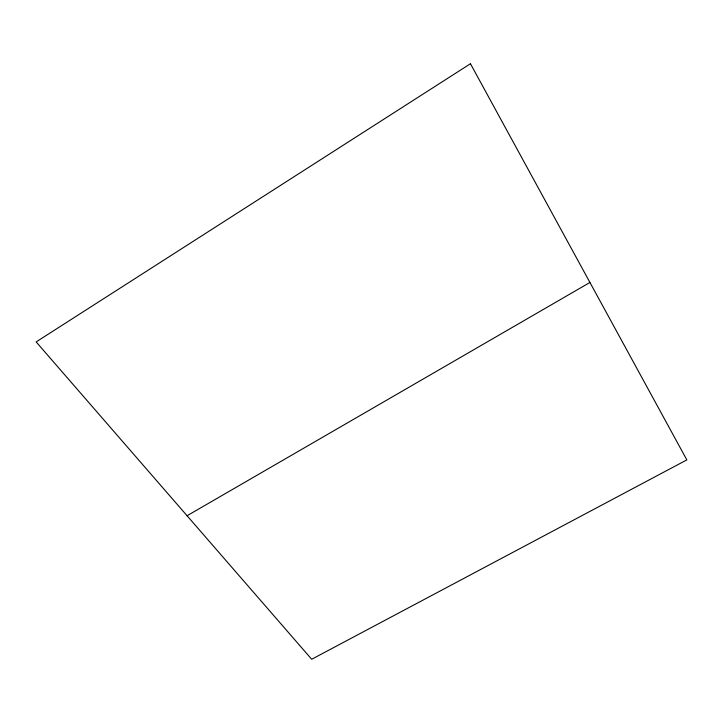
<?xml version="1.0" encoding="UTF-8"?>
<svg xmlns="http://www.w3.org/2000/svg" width="723" height="723" viewBox="0 0 723 723"><rect width="100%" height="100%" fill="white"/><g stroke="black" fill="none" stroke-linecap="round" stroke-linejoin="round"><path stroke-width="1.08" d="M187.076 515.743L589.932 282.458M470.456 63.732L36.15 341.916L311.685 659.268L686.85 459.891L470.456 63.732"/></g></svg>
